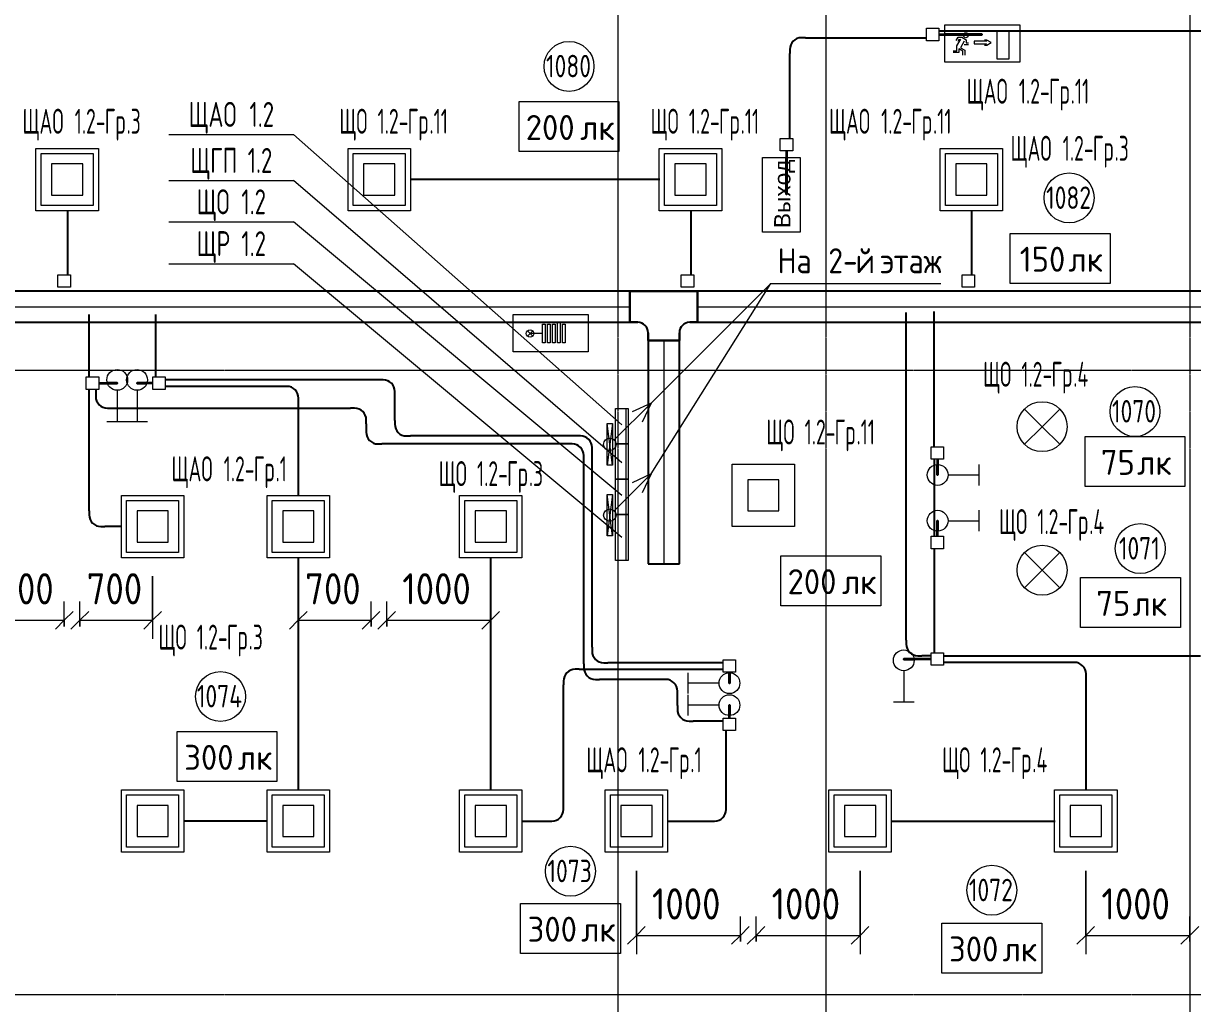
# Model space of a CAD drawing. Header units: millimetres. Extents: x -4730 to 98194, y -4296 to 93388.
# Drawn here: x 27787 to 39027, y 36915 to 46336 of the extents above; entities that cross this region are included whole.
import ezdxf

# ---------------------------------------------------------------- set-up
doc = ezdxf.new("R2010")
doc.units = ezdxf.units.MM
doc.linetypes.add('Линия сетки', pattern=[22.225, 12.7, -3.175, 3.175, -3.175])
for name, color, linetype, lineweight, true_color in [('Кабельные лотки', 5, 'Continuous', 25, 0x0000ff), ('Короба', 7, 'Continuous', 25, 0x008000), ('Соединительные детали кабельных лотков', 5, 'Continuous', 25, 0x0000ff), ('Соединительные детали коробов', 7, 'Continuous', 25, 0x008000), ('Типовые аннотации', 5, 'Continuous', 18, 0x0000ff), ('Уклон', 7, 'Continuous', 18, 0x007f00)]:
    doc.layers.add(name, color=color, linetype=linetype, lineweight=lineweight, true_color=true_color)
for name, color, linetype, lineweight in [('Марки помещений', 7, 'Continuous', 9), ('Марки силовых электроприборов', 7, 'Continuous', 9), ('Марки электрооборудования', 7, 'Continuous', 9), ('Осевая линия', 7, 'Continuous', 18), ('Оси', 7, 'Continuous', 9), ('Провода', 7, 'Continuous', 35), ('Размеры', 7, 'Continuous', 9), ('Размеры-120', 7, 'Continuous', 9), ('Текстовые примечания', 7, 'Continuous', 9), ('Тонкие линии', 7, 'Continuous', 9)]:
    doc.layers.add(name, color=color, linetype=linetype, lineweight=lineweight)
doc.styles.add('Arial', font='arial.ttf', dxfattribs={"height": 156})
doc.styles.add('GOST Common', font='GOST_Common.ttf', dxfattribs={"width": 0.6, "height": 240})
doc.styles.add('GOST Common_1', font='GOST_Common.ttf', dxfattribs={"width": 0.9, "height": 300})
doc.styles.add('GOST Common_2', font='GOST_Common.ttf', dxfattribs={"height": 240})
doc.styles.add('GOST Common_3', font='GOST_Common.ttf', dxfattribs={"width": 0.8, "height": 216})
doc.styles.add('GOST Common_4', font='GOST_Common.ttf', dxfattribs={"width": 0.7, "height": 240})
doc.styles.add('GOST Common_5', font='GOST_Common.ttf', dxfattribs={"width": 0.9, "height": 240})
doc.dimstyles.new('ADSK_Проверочный', dxfattribs={"dimscale": 304.8, "dimtxt": 301.714499, "dimasz": 0.556693, "dimexe": 0.590551, "dimexo": 0.590551, "dimgap": 0.19685, "dimtad": 1, "dimdec": 3, "dimrnd": 0.001, "dimdsep": 46, "dimtxsty": 'GOST Common_1', "dimblk1": 'OBLIQUE', "dimblk2": 'OBLIQUE', "dimsah": 1, "dimcen": 0.09, "dimazin": 0, "dimtfac": 1, "dimtdec": 4, "dimtix": 1, "dimtmove": 0, "dimatfit": 3, "dimfxl": 1, "dimtvp": 1, "dimtolj": 1, "dimtzin": 0, "dimarcsym": 2})

# ---------------------------------------------------------------- blocks, each defined once
blk = doc.blocks.new('M_Горизонтальный тройник для канального - Радиус 100 мм-2474834-1-й этаж')
at = {"layer": 'Соединительные детали кабельных лотков'}
for p, q in [((325, 150), (-325, 150)), ((-325, 150), (-325, -150)), ((-325, -150), (-325, 150)), ((-325, 150), (325, 150)), ((-325, 150), (-325, 150)), ((325, -150), (325, 150)), ((325, 150), (325, -150)), ((325, 150), (325, 150)), ((-325, -150), (-250, -150)), ((-250, -150), (-325, -150)), ((-325, -150), (-325, -150)), ((250, -150), (325, -150)), ((325, -150), (250, -150)), ((325, -150), (325, -150)), ((-150, -250), (-150, -325)), ((-150, -325), (-150, -250)), ((-150, -325), (150, -325)), ((150, -325), (-150, -325)), ((-150, -325), (-150, -325)), ((150, -325), (150, -250)), ((150, -250), (150, -325)), ((150, -325), (150, -325))]:
    blk.add_line(p, q, dxfattribs=at)
for centre, start, end in [((-250, -250), 0, 90), ((-250, -250), 0, 90), ((250, -250), 90, 180), ((250, -250), 90, 180)]:
    blk.add_arc(centre, 100, start, end, dxfattribs=at)
blk = doc.blocks.new('M_Короб_ отвод - Плоский торец - ПВХ - Стандартная-2386742-1-й этаж')
at = {"layer": 'Соединительные детали коробов'}
for p, q in [((0, 111.95), (0, 150.05)), ((-150.05, 0), (-111.95, 0))]:
    blk.add_line(p, q, dxfattribs=at)
blk.add_arc((-111.95, 111.95), 111.95, 270, 0, dxfattribs=at)
blk = doc.blocks.new('ADSK_Марка_Помещение_1_ГОСТ21-501-2011 - Номер-85995-1-й этаж')
at = {"layer": 'Марки помещений'}
blk.add_circle((0, 0), 2, dxfattribs=at)
blk = doc.blocks.new('DIMBLOCK159-1-й этаж')
at = {"layer": 'Размеры-120'}
for p, q in [((27480, 41023), (27480, 40420)), ((27480, 40600), (27480, 41023)), ((28180, 40540), (28180, 40780)), ((27480, 40600), (27395, 40515)), ((27480, 40600), (27565, 40685)), ((27480, 40600), (28180, 40600)), ((28180, 40600), (28095, 40515)), ((28180, 40600), (28265, 40685)), ((28180, 40600), (28180, 40540))]:
    blk.add_line(p, q, dxfattribs=at)
at = {"layer": 'Размеры-120', "color": 0, "insert": (27546, 41052), "char_height": 300, "width": 681.16, "attachment_point": 1, "line_spacing_factor": 1.022761, "style": 'GOST Common_1'}
blk.add_mtext('700', dxfattribs=at)
blk = doc.blocks.new('_Oblique')
at = {"color": 0, "linetype": 'ByBlock', "lineweight": -2}
blk.add_line((-0.5, -0.5), (0.5, 0.5), dxfattribs=at)
blk = doc.blocks.new('DIMBLOCK160-1-й этаж')
at = {"layer": 'Размеры-120'}
for p, q in [((29030, 41023), (29030, 40420)), ((29030, 40600), (29030, 41023)), ((28330, 40540), (28330, 40780)), ((28330, 40600), (28245, 40515)), ((28330, 40600), (28415, 40685)), ((28330, 40600), (29030, 40600)), ((28330, 40600), (28330, 40540)), ((29030, 40600), (28945, 40515)), ((29030, 40600), (29115, 40685))]:
    blk.add_line(p, q, dxfattribs=at)
at = {"layer": 'Размеры-120', "color": 0, "insert": (28396, 41052), "char_height": 300, "width": 681.16, "attachment_point": 1, "line_spacing_factor": 1.022761, "style": 'GOST Common_1'}
blk.add_mtext('700', dxfattribs=at)
blk = doc.blocks.new('DIMBLOCK161-1-й этаж')
at = {"layer": 'Размеры-120'}
for p, q in [((30430, 41023), (30430, 40420)), ((30430, 40600), (30430, 41023)), ((31130, 40540), (31130, 40780)), ((30430, 40600), (30345, 40515)), ((30430, 40600), (30515, 40685)), ((30430, 40600), (31130, 40600)), ((31130, 40600), (31045, 40515)), ((31130, 40600), (31215, 40685)), ((31130, 40600), (31130, 40540))]:
    blk.add_line(p, q, dxfattribs=at)
at = {"layer": 'Размеры-120', "color": 0, "insert": (30496, 41052), "char_height": 300, "width": 681.16, "attachment_point": 1, "line_spacing_factor": 1.022761, "style": 'GOST Common_1'}
blk.add_mtext('700', dxfattribs=at)
blk = doc.blocks.new('DIMBLOCK162-1-й этаж')
at = {"layer": 'Размеры-120'}
for p, q in [((32280, 41023), (32280, 40420)), ((32280, 40600), (32280, 41023)), ((31280, 40540), (31280, 40780)), ((31280, 40600), (31195, 40515)), ((31280, 40600), (31365, 40685)), ((31280, 40600), (32280, 40600)), ((31280, 40600), (31280, 40540)), ((32280, 40600), (32195, 40515)), ((32280, 40600), (32365, 40685))]:
    blk.add_line(p, q, dxfattribs=at)
at = {"layer": 'Размеры-120', "color": 0, "insert": (31430, 41052), "char_height": 300, "width": 840.71, "attachment_point": 1, "line_spacing_factor": 1.022761, "style": 'GOST Common_1'}
blk.add_mtext('1000', dxfattribs=at)
blk = doc.blocks.new('DIMBLOCK163-1-й этаж')
at = {"layer": 'Размеры-120'}
for p, q in [((33680, 38192), (33680, 37391)), ((33680, 37571), (33680, 38192)), ((33680, 37571), (33765, 37656)), ((34680, 37511), (34680, 37751)), ((34680, 37571), (34765, 37656)), ((33680, 37571), (33595, 37486)), ((33680, 37571), (34680, 37571)), ((34680, 37571), (34595, 37486)), ((34680, 37571), (34680, 37511))]:
    blk.add_line(p, q, dxfattribs=at)
at = {"layer": 'Размеры-120', "color": 0, "insert": (33830, 38023), "char_height": 300, "width": 840.71, "attachment_point": 1, "line_spacing_factor": 1.022761, "style": 'GOST Common_1'}
blk.add_mtext('1000', dxfattribs=at)
blk = doc.blocks.new('DIMBLOCK164-1-й этаж')
at = {"layer": 'Размеры-120'}
for p, q in [((35830, 38192), (35830, 37391)), ((35830, 37571), (35830, 38192)), ((34830, 37511), (34830, 37751)), ((34830, 37571), (34915, 37656)), ((35830, 37571), (35915, 37656)), ((34830, 37571), (34745, 37486)), ((34830, 37571), (35830, 37571)), ((34830, 37571), (34830, 37511)), ((35830, 37571), (35745, 37486))]:
    blk.add_line(p, q, dxfattribs=at)
at = {"layer": 'Размеры-120', "color": 0, "insert": (34980, 38023), "char_height": 300, "width": 840.71, "attachment_point": 1, "line_spacing_factor": 1.022761, "style": 'GOST Common_1'}
blk.add_mtext('1000', dxfattribs=at)
blk = doc.blocks.new('DIMBLOCK165-1-й этаж')
at = {"layer": 'Размеры-120'}
for p, q in [((38000, 38192), (38000, 37391)), ((38000, 37571), (38000, 38192)), ((38000, 37571), (38085, 37656)), ((39000, 37511), (39000, 37751)), ((39000, 37571), (39085, 37656)), ((38000, 37571), (37915, 37486)), ((38000, 37571), (39000, 37571)), ((39000, 37571), (38915, 37486)), ((39000, 37571), (39000, 37511))]:
    blk.add_line(p, q, dxfattribs=at)
at = {"layer": 'Размеры-120', "color": 0, "insert": (38150, 38023), "char_height": 300, "width": 840.71, "attachment_point": 1, "line_spacing_factor": 1.022761, "style": 'GOST Common_1'}
blk.add_mtext('1000', dxfattribs=at)
blk = doc.blocks.new('Марка электрооборудования с выноской - Марка электрооборудования с выноской-2902873-1-й этаж')
at = {"layer": 'Марки электрооборудования'}
blk.add_line((-5, 0), (5, 0), dxfattribs=at)
blk = doc.blocks.new('Морка помещения_освещённость_ - Морка помещения_освещённость_-1484368-1-й этаж')
at = {"layer": 'Марки помещений', "color": 190, "true_color": 0x8000ff}
for p, q in [((-4, 0), (-4, 4)), ((-4, 4), (4, 4)), ((4, 4), (4, 0)), ((4, 0), (-4, 0))]:
    blk.add_line(p, q, dxfattribs=at)

msp = doc.modelspace()

# ---------------------------------------------------------------- linework, layer by layer
at = {"layer": 'Кабельные лотки'}
for p, q in [((33617.9607, 43763.1437), (6870.0021, 43763.1437)), ((33617.9607, 43463.1437), (33617.9607, 43763.1437)), ((34267.9607, 43463.1437), (34267.9607, 43763.1437)), ((42006.5722, 43763.1437), (34267.9607, 43763.1437)), ((6870.0021, 43463.1437), (33617.9607, 43463.1437)), ((34267.9607, 43463.1437), (42006.5722, 43463.1437)), ((33792.9607, 43288.1437), (34092.9607, 43288.1437)), ((33792.9607, 43288.1437), (33792.9607, 41143.1437)), ((34092.9607, 41143.1437), (34092.9607, 43288.1437)), ((33792.9607, 41143.1437), (34092.9607, 41143.1437))]:
    msp.add_line(p, q, dxfattribs=at)
at = {"layer": 'Короба'}
for p, q in [((35304.5261, 46198.1733), (36468.5746, 46198.1733)), ((39788.5746, 46261.1733), (36588.5746, 46261.1733)), ((35154.4761, 45230.4789), (35154.4761, 46048.1233)), ((33904.764, 44835), (31507.8443, 44835)), ((28210.3444, 44537.5), (28210.3444, 43919.8714)), ((34202.264, 44537.5), (34202.264, 43919.8714)), ((36902.264, 44537.5), (36902.264, 43919.8714)), ((28420.0671, 42938.4847), (28420.0671, 43538.4847)), ((29060.0671, 42938.4847), (29060.0671, 43538.4847)), ((36273.0412, 40407.9777), (36273.0412, 43557.9277)), ((36541.5412, 42266.4277), (36541.5412, 43566.4277)), ((31207.4196, 42909.9847), (29151.5671, 42909.9847)), ((30282.214, 42846.9847), (29151.5671, 42846.9847)), ((28420.0671, 41650.05), (28420.0671, 42818.4847)), ((28483.0671, 42818.4847), (28483.0671, 42788.5347)), ((31357.4696, 42520.7863), (31357.4696, 42759.9347)), ((28633.1171, 42638.4847), (30933.0171, 42638.4847)), ((30432.264, 41797.5), (30432.264, 42696.9347)), ((31083.0671, 42488.4347), (31083.0671, 42443.9984)), ((33024.1608, 42293.9484), (31233.1171, 42293.9484)), ((33104.1608, 42370.7363), (31507.5196, 42370.7363)), ((33254.2108, 40340.9707), (33254.2108, 42220.6863)), ((33174.2108, 40180.9707), (33174.2108, 42143.8984)), ((36541.5412, 42146.4277), (36541.5412, 41406.4277)), ((28734.764, 41500), (28570.1171, 41500)), ((36541.5412, 41286.4277), (36541.5412, 40286.4277)), ((30432.264, 38967.5), (30432.264, 41202.5)), ((32282.264, 38967.5), (32282.264, 41202.5)), ((36513.0412, 40257.9277), (36423.0912, 40257.9277)), ((36633.0412, 40257.9277), (39102.9912, 40257.9277)), ((33129.814, 40127.9207), (34514.2108, 40127.9207)), ((34514.2108, 40190.9207), (33404.2608, 40190.9207)), ((37852.214, 40194.9277), (36633.0412, 40194.9277)), ((33924.1608, 40030.9207), (33324.2608, 40030.9207)), ((38002.264, 38967.5), (38002.264, 40044.8777)), ((32979.764, 38820.05), (32979.764, 39977.8707)), ((34074.2108, 39780.9707), (34074.2108, 39880.8707)), ((34514.2108, 39630.9207), (34224.2608, 39630.9207)), ((34542.7108, 38820.05), (34542.7108, 39539.4207)), ((30134.764, 38670), (29329.764, 38670)), ((32579.764, 38670), (32829.714, 38670)), ((33979.764, 38670), (34392.6608, 38670)), ((36129.764, 38670), (37704.764, 38670))]:
    msp.add_line(p, q, dxfattribs=at)
at = {"layer": 'Марки электрооборудования'}
for p, q in [((33540, 42479.2167), (30384.8941, 45267.9351)), ((33540, 42112.3292), (30384.8941, 44825.7474)), ((33540, 41799.0115), (30384.8941, 44427.9351)), ((33540, 41395.1332), (30384.8941, 44025.7474))]:
    msp.add_line(p, q, dxfattribs=at)
at = {"layer": 'Осевая линия'}
for p, q in [((6870.0021, 43613.1437), (33617.9607, 43613.1437)), ((34267.9607, 43613.1437), (42006.5722, 43613.1437)), ((33942.9607, 43288.1437), (33942.9607, 41143.1437))]:
    msp.add_line(p, q, dxfattribs=at)
at = {"layer": 'Оси', "linetype": 'Линия сетки'}
for p, q in [((33500, 93388.3703), (33500, -3096.3487)), ((35500, 93388.3703), (35500, -3096.3487)), ((39000, 93388.3703), (39000, -3096.3487)), ((98194.2682, 43000), (-3530.0173, 43000)), ((98194.2682, 37000), (-3530.0173, 37000))]:
    msp.add_line(p, q, dxfattribs=at)
at = {"layer": 'Провода', "flags": 128}
for points in [[(36588.5746, 46229.6736), (37000, 46229.6754), (36645.0179, 46229.6754)], [(35122.9755, 45110.4789), (35122.9713, 44693.3579), (35122.9713, 45048.34)], [(28511.5671, 42878.4852), (28689.5949, 42878.4867), (28594.4789, 42878.4867)], [(29031.5671, 42878.4853), (28880, 42878.4867), (28975.116, 42878.4867)], [(36573.0398, 42146.4277), (36573.0364, 41995.9383), (36573.0364, 42095.9043)], [(36573.0398, 41406.4277), (36573.0364, 41555.9383), (36573.0364, 41455.9723)], [(36513.0412, 40226.4283), (36250, 40226.4298), (36349.2685, 40226.4298)], [(34574.2091, 40099.4207), (34574.206, 39995.0316), (34574.206, 40095.0315)], [(34574.2093, 39659.4207), (34574.206, 39783.7321), (34574.206, 39683.7323)]]:
    msp.add_lwpolyline(points, dxfattribs=at)
at = {"layer": 'Типовые аннотации', "color": 96, "true_color": 0x008000}
for p, q in [((36645.0179, 45961.7452), (36645.0179, 46321.7452)), ((36645.0179, 46321.7452), (37365.0179, 46321.7452)), ((37365.0179, 46321.7452), (37365.0179, 45961.7452)), ((36754.1286, 46170.8048), (36772.1286, 46201.9817)), ((36772.1286, 46201.9817), (36808.1286, 46201.9817)), ((36808.1286, 46201.9817), (36849.6978, 46177.9817)), ((37143.641, 46259.594), (37143.641, 45995.594)), ((37263.641, 46259.594), (37143.641, 46259.594)), ((37263.641, 45995.594), (37263.641, 46259.594)), ((36761.7363, 46121.6279), (36797.7363, 46183.9817)), ((36761.7363, 46073.6279), (36761.7363, 46121.6279)), ((36782.5209, 46183.9817), (36769.7171, 46161.8048)), ((36819.267, 46067.6279), (36779.7363, 46090.4509)), ((36779.7363, 46090.4509), (36779.7363, 46055.6279)), ((36831.6978, 46164.374), (36795.6978, 46102.0202)), ((36795.6978, 46102.0202), (36837.267, 46078.0202)), ((36873.6978, 46129.9817), (36831.6978, 46129.9817)), ((36849.6978, 46177.9817), (36849.6978, 46147.9817)), ((36849.6978, 46147.9817), (36873.6978, 46147.9817)), ((37045.539, 46163.7977), (36925.539, 46163.7977)), ((36925.539, 46163.7977), (36925.539, 46139.7977)), ((36925.539, 46139.7977), (37045.539, 46139.7977)), ((37048.7544, 46175.7977), (37024.7544, 46175.7977)), ((37024.7544, 46175.7977), (37045.539, 46163.7977)), ((37045.539, 46139.7977), (37024.7544, 46127.7977)), ((37024.7544, 46127.7977), (37048.7544, 46127.7977)), ((37090.3236, 46151.7977), (37048.7544, 46175.7977)), ((37048.7544, 46127.7977), (37090.3236, 46151.7977)), ((36725.7363, 46073.6279), (36761.7363, 46073.6279)), ((36779.7363, 46055.6279), (36725.7363, 46055.6279)), ((36819.267, 46030.0202), (36819.267, 46067.6279)), ((36837.267, 46078.0202), (36837.267, 46030.0202)), ((37143.641, 45995.594), (37263.641, 45995.594)), ((37365.0179, 45961.7452), (36645.0179, 45961.7452)), ((34893.4672, 45048.34), (35253.4672, 45048.34)), ((34893.4672, 44328.34), (34893.4672, 45048.34)), ((35253.4672, 45048.34), (35253.4672, 44328.34)), ((35253.4672, 44328.34), (34893.4672, 44328.34))]:
    msp.add_line(p, q, dxfattribs=at)
at = {"layer": 'Типовые аннотации', "color": 1, "true_color": 0xff0000}
for p, q in [((36468.5746, 46289.6733), (36588.5746, 46289.6733)), ((36468.5746, 46169.6733), (36468.5746, 46289.6733)), ((36588.5746, 46289.6733), (36588.5746, 46169.6733)), ((36588.5746, 46169.6733), (36468.5746, 46169.6733)), ((35062.9761, 45230.4789), (35182.9761, 45230.4789)), ((35062.9761, 45110.4789), (35062.9761, 45230.4789)), ((35182.9761, 45230.4789), (35182.9761, 45110.4789)), ((27908.0805, 45135), (28508.0805, 45135)), ((27908.0805, 44535), (27908.0805, 45135)), ((27958.0805, 45085), (28458.0805, 45085)), ((27958.0805, 44585), (27958.0805, 45085)), ((28458.0805, 45085), (28458.0805, 44585)), ((28508.0805, 45135), (28508.0805, 44535)), ((35182.9761, 45110.4789), (35062.9761, 45110.4789)), ((36600, 45135), (37200, 45135)), ((36600, 44535), (36600, 45135)), ((36650, 45085), (37150, 45085)), ((36650, 44585), (36650, 45085)), ((37150, 45085), (37150, 44585)), ((37200, 45135), (37200, 44535)), ((28058.0805, 44985), (28058.0805, 44685)), ((28358.0805, 44985), (28058.0805, 44985)), ((28358.0805, 44685), (28358.0805, 44985)), ((36750, 44985), (36750, 44685)), ((37050, 44985), (36750, 44985)), ((37050, 44685), (37050, 44985)), ((28058.0805, 44685), (28358.0805, 44685)), ((36750, 44685), (37050, 44685)), ((28508.0805, 44535), (27908.0805, 44535)), ((28458.0805, 44585), (27958.0805, 44585)), ((37200, 44535), (36600, 44535)), ((37150, 44585), (36650, 44585)), ((28118.8444, 43919.8714), (28238.8444, 43919.8714)), ((28118.8444, 43799.8714), (28118.8444, 43919.8714)), ((28238.8444, 43919.8714), (28238.8444, 43799.8714)), ((36810.764, 43919.8714), (36930.764, 43919.8714)), ((36810.764, 43799.8714), (36810.764, 43919.8714)), ((36930.764, 43919.8714), (36930.764, 43799.8714)), ((28238.8444, 43799.8714), (28118.8444, 43799.8714)), ((36930.764, 43799.8714), (36810.764, 43799.8714)), ((32494.9821, 43178.2548), (32494.9821, 43538.2548)), ((32494.9821, 43538.2548), (33214.9821, 43538.2548)), ((33214.9821, 43538.2548), (33214.9821, 43178.2548)), ((32777.8665, 43445.1529), (32801.8665, 43445.1529)), ((32777.8665, 43265.1529), (32777.8665, 43445.1529)), ((32801.8665, 43445.1529), (32801.8665, 43265.1529)), ((32825.8665, 43445.1529), (32849.8665, 43445.1529)), ((32825.8665, 43265.1529), (32825.8665, 43445.1529)), ((32849.8665, 43445.1529), (32849.8665, 43265.1529)), ((32873.8665, 43445.1529), (32897.8665, 43445.1529)), ((32873.8665, 43265.1529), (32873.8665, 43445.1529)), ((32897.8665, 43445.1529), (32897.8665, 43265.1529)), ((32921.8665, 43469.1529), (32945.8665, 43469.1529)), ((32921.8665, 43265.1529), (32921.8665, 43469.1529)), ((32945.8665, 43469.1529), (32945.8665, 43265.1529)), ((32969.8665, 43445.1529), (32993.8665, 43445.1529)), ((32969.8665, 43265.1529), (32969.8665, 43445.1529)), ((32993.8665, 43445.1529), (32993.8665, 43265.1529)), ((32632.4107, 43380.6088), (32657.8665, 43355.1529)), ((32657.8665, 43355.1529), (32632.4107, 43329.6971)), ((32683.3224, 43380.6088), (32657.8665, 43355.1529)), ((32777.8665, 43355.1529), (32657.8665, 43355.1529)), ((32657.8665, 43355.1529), (32683.3224, 43329.6971)), ((33214.9821, 43178.2548), (32494.9821, 43178.2548)), ((32801.8665, 43265.1529), (32777.8665, 43265.1529)), ((32849.8665, 43265.1529), (32825.8665, 43265.1529)), ((32897.8665, 43265.1529), (32873.8665, 43265.1529)), ((32945.8665, 43265.1529), (32921.8665, 43265.1529)), ((32993.8665, 43265.1529), (32969.8665, 43265.1529)), ((28391.5671, 42938.4847), (28511.5671, 42938.4847)), ((28391.5671, 42818.4847), (28391.5671, 42938.4847)), ((28511.5671, 42938.4847), (28511.5671, 42818.4847)), ((28511.5671, 42818.4847), (28391.5671, 42818.4847)), ((28689.5949, 42809.3566), (28689.5949, 42509.3566)), ((28589.5949, 42509.3566), (28789.5949, 42509.3566)), ((28730, 41800), (29330, 41800)), ((28730, 41200), (28730, 41800)), ((28780, 41750), (29280, 41750)), ((28780, 41250), (28780, 41750)), ((29280, 41750), (29280, 41250)), ((29330, 41800), (29330, 41200)), ((28880, 41650), (28880, 41350)), ((29180, 41650), (28880, 41650)), ((29180, 41350), (29180, 41650)), ((29280, 41250), (28780, 41250)), ((28880, 41350), (29180, 41350)), ((29330, 41200), (28730, 41200)), ((34174.3567, 39883.7321), (34174.3567, 39683.7321)), ((34474.3567, 39783.7321), (34174.3567, 39783.7321)), ((34514.2108, 39659.4207), (34634.2108, 39659.4207)), ((34514.2108, 39539.4207), (34514.2108, 39659.4207)), ((34634.2108, 39659.4207), (34634.2108, 39539.4207)), ((34634.2108, 39539.4207), (34514.2108, 39539.4207)), ((33380, 38970), (33980, 38970)), ((33380, 38370), (33380, 38970)), ((33430, 38920), (33930, 38920)), ((33430, 38420), (33430, 38920)), ((33930, 38920), (33930, 38420)), ((33980, 38970), (33980, 38370)), ((33530, 38820), (33530, 38520)), ((33830, 38820), (33530, 38820)), ((33830, 38520), (33830, 38820)), ((33530, 38520), (33830, 38520)), ((33980, 38370), (33380, 38370)), ((33930, 38420), (33430, 38420))]:
    msp.add_line(p, q, dxfattribs=at)
at = {"layer": 'Типовые аннотации'}
for p, q in [((30908.0804, 45135), (31508.0804, 45135)), ((30908.0804, 44535), (30908.0804, 45135)), ((30958.0804, 45085), (31458.0804, 45085)), ((30958.0804, 44585), (30958.0804, 45085)), ((31458.0804, 45085), (31458.0804, 44585)), ((31508.0804, 45135), (31508.0804, 44535)), ((33900, 45135), (34500, 45135)), ((33900, 44535), (33900, 45135)), ((33950, 45085), (34450, 45085)), ((33950, 44585), (33950, 45085)), ((34450, 45085), (34450, 44585)), ((34500, 45135), (34500, 44535)), ((31058.0804, 44985), (31058.0804, 44685)), ((31358.0804, 44985), (31058.0804, 44985)), ((31358.0804, 44685), (31358.0804, 44985)), ((34050, 44985), (34050, 44685)), ((34350, 44985), (34050, 44985)), ((34350, 44685), (34350, 44985)), ((31058.0804, 44685), (31358.0804, 44685)), ((34050, 44685), (34350, 44685)), ((31508.0804, 44535), (30908.0804, 44535)), ((31458.0804, 44585), (30958.0804, 44585)), ((34500, 44535), (33900, 44535)), ((34450, 44585), (33950, 44585)), ((28880, 42809.3566), (28880, 42509.3566)), ((33480, 42295), (33480, 42635)), ((33480, 42635), (33600, 42635)), ((33580, 42635), (33580, 42295)), ((33600, 42635), (33600, 42295)), ((37580, 42460), (37410.2944, 42629.7056)), ((37580, 42460), (37749.7056, 42629.7056)), ((28780, 42509.3566), (28980, 42509.3566)), ((37580, 42460), (37410.2944, 42290.2944)), ((37580, 42460), (37749.7056, 42290.2944)), ((33600, 42295), (33480, 42295)), ((33480, 41955), (33480, 42295)), ((33480, 42295), (33600, 42295)), ((33580, 42295), (33580, 41955)), ((33600, 42295), (33600, 41955)), ((34600, 42100), (35200, 42100)), ((34600, 41500), (34600, 42100)), ((35200, 42100), (35200, 41500)), ((36975.6433, 41895.9383), (36975.6433, 42095.9383)), ((33480, 41615), (33480, 41955)), ((33480, 41955), (33600, 41955)), ((33600, 41955), (33480, 41955)), ((33580, 41955), (33580, 41615)), ((33600, 41955), (33600, 41615)), ((34750, 41950), (34750, 41650)), ((35050, 41950), (34750, 41950)), ((35050, 41650), (35050, 41950)), ((36675.6433, 41995.9383), (36975.6433, 41995.9383)), ((30130, 41800), (30730, 41800)), ((30130, 41200), (30130, 41800)), ((30180, 41750), (30680, 41750)), ((30180, 41250), (30180, 41750)), ((30680, 41750), (30680, 41250)), ((30730, 41800), (30730, 41200)), ((31980, 41800), (32580, 41800)), ((31980, 41200), (31980, 41800)), ((32030, 41750), (32530, 41750)), ((32030, 41250), (32030, 41750)), ((32530, 41750), (32530, 41250)), ((32580, 41800), (32580, 41200)), ((30280, 41650), (30280, 41350)), ((30580, 41650), (30280, 41650)), ((30580, 41350), (30580, 41650)), ((32130, 41650), (32130, 41350)), ((32430, 41650), (32130, 41650)), ((32430, 41350), (32430, 41650)), ((33600, 41615), (33480, 41615)), ((33480, 41175), (33480, 41615)), ((33480, 41615), (33600, 41615)), ((33580, 41615), (33580, 41175)), ((33600, 41615), (33600, 41175)), ((34750, 41650), (35050, 41650)), ((36975.6433, 41455.9383), (36975.6433, 41655.9383)), ((35200, 41500), (34600, 41500)), ((36675.6433, 41555.9383), (36975.6433, 41555.9383)), ((30680, 41250), (30180, 41250)), ((30280, 41350), (30580, 41350)), ((32530, 41250), (32030, 41250)), ((32130, 41350), (32430, 41350)), ((37580, 41080), (37410.2944, 41249.7056)), ((37580, 41080), (37749.7056, 41249.7056)), ((30730, 41200), (30130, 41200)), ((32580, 41200), (31980, 41200)), ((33600, 41175), (33480, 41175)), ((37580, 41080), (37410.2944, 40910.2944)), ((37580, 41080), (37749.7056, 40910.2944)), ((34174.3567, 40095.0316), (34174.3567, 39895.0316)), ((36250, 40114.3567), (36250, 39814.3567)), ((34474.3567, 39995.0316), (34174.3567, 39995.0316)), ((36150, 39814.3567), (36350, 39814.3567)), ((28730, 38970), (29330, 38970)), ((28730, 38370), (28730, 38970)), ((28780, 38920), (29280, 38920)), ((28780, 38420), (28780, 38920)), ((29280, 38920), (29280, 38420)), ((29330, 38970), (29330, 38370)), ((30130, 38970), (30730, 38970)), ((30130, 38370), (30130, 38970)), ((30180, 38920), (30680, 38920)), ((30180, 38420), (30180, 38920)), ((30680, 38920), (30680, 38420)), ((30730, 38970), (30730, 38370)), ((31980, 38970), (32580, 38970)), ((31980, 38370), (31980, 38970)), ((32030, 38920), (32530, 38920)), ((32030, 38420), (32030, 38920)), ((32530, 38920), (32530, 38420)), ((32580, 38970), (32580, 38370)), ((35530, 38970), (36130, 38970)), ((35530, 38370), (35530, 38970)), ((35580, 38920), (36080, 38920)), ((35580, 38420), (35580, 38920)), ((36080, 38920), (36080, 38420)), ((36130, 38970), (36130, 38370)), ((37700, 38970), (38300, 38970)), ((37700, 38370), (37700, 38970)), ((37750, 38920), (38250, 38920)), ((37750, 38420), (37750, 38920)), ((38250, 38920), (38250, 38420)), ((38300, 38970), (38300, 38370)), ((28880, 38820), (28880, 38520)), ((29180, 38820), (28880, 38820)), ((29180, 38520), (29180, 38820)), ((30280, 38820), (30280, 38520)), ((30580, 38820), (30280, 38820)), ((30580, 38520), (30580, 38820)), ((32130, 38820), (32130, 38520)), ((32430, 38820), (32130, 38820)), ((32430, 38520), (32430, 38820)), ((35680, 38820), (35680, 38520)), ((35980, 38820), (35680, 38820)), ((35980, 38520), (35980, 38820)), ((37850, 38820), (37850, 38520)), ((38150, 38820), (37850, 38820)), ((38150, 38520), (38150, 38820)), ((28880, 38520), (29180, 38520)), ((30280, 38520), (30580, 38520)), ((32130, 38520), (32430, 38520)), ((35680, 38520), (35980, 38520)), ((37850, 38520), (38150, 38520)), ((29330, 38370), (28730, 38370)), ((29280, 38420), (28780, 38420)), ((30730, 38370), (30130, 38370)), ((30680, 38420), (30180, 38420)), ((32580, 38370), (31980, 38370)), ((32530, 38420), (32030, 38420)), ((36130, 38370), (35530, 38370)), ((36080, 38420), (35580, 38420)), ((38300, 38370), (37700, 38370)), ((38250, 38420), (37750, 38420))]:
    msp.add_line(p, q, dxfattribs=at)
at = {"layer": 'Типовые аннотации', "color": 16, "true_color": 0x800000}
for p, q in [((34110.764, 43919.8714), (34230.764, 43919.8714)), ((34110.764, 43799.8714), (34110.764, 43919.8714)), ((34230.764, 43919.8714), (34230.764, 43799.8714)), ((34230.764, 43799.8714), (34110.764, 43799.8714))]:
    msp.add_line(p, q, dxfattribs=at)
at = {"layer": 'Типовые аннотации', "color": 7}
for p, q in [((29031.5671, 42938.4847), (29151.5671, 42938.4847)), ((29031.5671, 42818.4847), (29031.5671, 42938.4847)), ((29151.5671, 42938.4847), (29151.5671, 42818.4847)), ((29151.5671, 42818.4847), (29031.5671, 42818.4847)), ((36513.0412, 42266.4277), (36633.0412, 42266.4277)), ((36513.0412, 42146.4277), (36513.0412, 42266.4277)), ((36633.0412, 42266.4277), (36633.0412, 42146.4277)), ((36633.0412, 42146.4277), (36513.0412, 42146.4277)), ((36513.0412, 41406.4277), (36633.0412, 41406.4277)), ((36513.0412, 41286.4277), (36513.0412, 41406.4277)), ((36633.0412, 41406.4277), (36633.0412, 41286.4277)), ((36633.0412, 41286.4277), (36513.0412, 41286.4277)), ((36513.0412, 40286.4277), (36633.0412, 40286.4277)), ((36513.0412, 40166.4277), (36513.0412, 40286.4277)), ((36633.0412, 40286.4277), (36633.0412, 40166.4277)), ((34514.2108, 40219.4207), (34634.2108, 40219.4207)), ((34514.2108, 40099.4207), (34514.2108, 40219.4207)), ((34634.2108, 40219.4207), (34634.2108, 40099.4207)), ((36633.0412, 40166.4277), (36513.0412, 40166.4277)), ((34634.2108, 40099.4207), (34514.2108, 40099.4207))]:
    msp.add_line(p, q, dxfattribs=at)
at = {"layer": 'Типовые аннотации', "color": 96, "true_color": 0x008000}
msp.add_circle((36847.6951, 46222.5129), 24, dxfattribs=at)
at = {"layer": 'Типовые аннотации', "color": 1, "true_color": 0xff0000}
for centre, radius in [((32657.8665, 43355.1529), 36), ((28689.5949, 42909.3566), 100), ((34574.3567, 39783.7321), 100)]:
    msp.add_circle(centre, radius, dxfattribs=at)
at = {"layer": 'Типовые аннотации'}
for centre, radius in [((28880, 42909.3566), 100), ((37580, 42460), 240), ((36575.6433, 41995.9383), 100), ((36575.6433, 41555.9383), 100), ((37580, 41080), 240), ((36250, 40214.3567), 100), ((34574.3567, 39995.0316), 100)]:
    msp.add_circle(centre, radius, dxfattribs=at)
at = {"layer": 'Тонкие линии'}
for p, q in [((33820.4776, 42685.5957), (34971.8693, 43836.9873)), ((33820.4776, 42005.5957), (34971.8693, 43836.9873)), ((34971.8693, 43836.9873), (36607.235, 43836.9873)), ((33466.9243, 42332.0423), (33820.4776, 42685.5957)), ((33820.4776, 42685.5957), (33639.2161, 42601.072)), ((33820.4776, 42685.5957), (33735.954, 42504.3341)), ((33466.9243, 41652.0423), (33820.4776, 42005.5957)), ((33820.4776, 42005.5957), (33639.2161, 41921.072)), ((33820.4776, 42005.5957), (33735.954, 41824.3341))]:
    msp.add_line(p, q, dxfattribs=at)
for centre in [(33424.4978, 42289.6159), (33424.4978, 41609.6159)]:
    msp.add_circle(centre, 60, dxfattribs=at)
at = {"layer": 'Уклон'}
for p, q in [((33449.4978, 42089.6159), (33399.4978, 42489.6159)), ((33449.4978, 42489.6159), (33399.4978, 42089.6159)), ((33399.4978, 42489.6159), (33449.4978, 42489.6159)), ((33399.4978, 42089.6159), (33399.4978, 42489.6159)), ((33449.4978, 42489.6159), (33449.4978, 42089.6159)), ((33449.4978, 42089.6159), (33399.4978, 42089.6159)), ((33449.4978, 41409.6159), (33399.4978, 41809.6159)), ((33449.4978, 41809.6159), (33399.4978, 41409.6159)), ((33399.4978, 41809.6159), (33449.4978, 41809.6159)), ((33399.4978, 41409.6159), (33399.4978, 41809.6159)), ((33449.4978, 41809.6159), (33449.4978, 41409.6159)), ((33449.4978, 41409.6159), (33399.4978, 41409.6159))]:
    msp.add_line(p, q, dxfattribs=at)

# ---------------------------------------------------------------- block references
at = {"layer": 'Марки помещений', "xscale": 120, "yscale": 120, "zscale": 120}
for p in [(33032.2423, 45922.9132), (37839.3099, 44658.1301), (38472.7552, 42605.1743), (38523.2454, 41288.0451), (29682.7852, 39866.9082), (33045.9078, 38186.8047), (37096.8327, 38004.1377)]:
    msp.add_blockref('ADSK_Марка_Помещение_1_ГОСТ21-501-2011 - Номер-85995-1-й этаж', p, dxfattribs=at)
at = {"layer": 'Марки помещений', "color": 190, "true_color": 0x8000ff, "xscale": 120, "yscale": 120, "zscale": 120}
for p in [(33032.2423, 45103.859), (37752.7552, 43837.46), (38472.7552, 41885.1743), (35549.0385, 40738.4215), (38429.3683, 40529.8751), (29744.8614, 39049.7666), (33045.9078, 37398.156), (37096.8327, 37208.5049)]:
    msp.add_blockref('Морка помещения_освещённость_ - Морка помещения_освещённость_-1484368-1-й этаж', p, dxfattribs=at)
at = {"layer": 'Марки электрооборудования', "xscale": 120, "yscale": 120, "zscale": 120}
for p in [(29784.8941, 45267.9351), (29784.8941, 44825.7474), (29784.8941, 44427.9351), (29784.8941, 44025.7474)]:
    msp.add_blockref('Марка электрооборудования с выноской - Марка электрооборудования с выноской-2902873-1-й этаж', p, dxfattribs=at)
at = {"layer": 'Соединительные детали кабельных лотков'}
msp.add_blockref('M_Горизонтальный тройник для канального - Радиус 100 мм-2474834-1-й этаж', (33942.9607, 43613.1437), dxfattribs=at)
msp.add_blockref('M_Горизонтальный тройник для канального - Радиус 100 мм-2474834-1-й этаж', (33942.9607, 43613.1437), dxfattribs=at)
at = {"layer": 'Соединительные детали коробов'}
for p, rotation in [((35154.4761, 46198.1733), 180), ((30432.264, 42846.9847), 90), ((31357.4696, 42909.9847), 90), ((28483.0671, 42638.4847), 270), ((31083.0671, 42638.4847), 90), ((31357.4696, 42370.7363), 270), ((31083.0671, 42293.9484), 270), ((33174.2108, 42293.9484), 90), ((33254.2108, 42370.7363), 90), ((28420.0671, 41500), 270), ((36273.0412, 40257.9277), 270), ((33254.2108, 40190.9207), 270), ((32979.764, 40127.9207), 180), ((33174.2108, 40030.9207), 270), ((38002.264, 40194.9277), 90), ((34074.2108, 40030.9207), 90), ((34074.2108, 39630.9207), 270)]:
    msp.add_blockref('M_Короб_ отвод - Плоский торец - ПВХ - Стандартная-2386742-1-й этаж', p, dxfattribs=dict(at, rotation=rotation))
for p in [(32979.764, 38670), (34542.7108, 38670)]:
    msp.add_blockref('M_Короб_ отвод - Плоский торец - ПВХ - Стандартная-2386742-1-й этаж', p, dxfattribs=at)

# ---------------------------------------------------------------- texts
at = {"layer": 'Марки помещений', "char_height": 216, "attachment_point": 1, "style": 'GOST Common_3'}
for s, insert, width in [('1080', (32811.1263, 46033.7004), 546.4302), ('1082', (37618.194, 44768.9173), 546.4302), ('1070', (38251.6393, 42715.9615), 546.4302), ('1071', (38317.9694, 41398.8323), 507.9492), ('1074', (29454.9492, 39977.6954), 561.8226), ('1073', (32824.7918, 38297.5919), 546.4302), ('1072', (36875.7167, 38114.9249), 546.4302)]:
    msp.add_mtext(s, dxfattribs=dict(at, insert=insert, width=width))
at = {"layer": 'Марки помещений', "color": 190, "true_color": 0x8000ff, "char_height": 240, "attachment_point": 1, "style": 'GOST Common_2'}
for s, insert, width in [('200', (32616.1584, 45455.571), 634.9365), ('лк', (33140.0334, 45455.571), 413.67075), ('150', (37364.8713, 44189.1719), 567.59475), ('лк', (37833.1838, 44189.1719), 413.67075), ('75', (38144.2713, 42236.8863), 423.291), ('лк', (38493.5213, 42236.8863), 413.67075), ('200', (35132.9546, 41090.1335), 634.9365), ('лк', (35656.8296, 41090.1335), 413.67075), ('75', (38100.8844, 40881.5871), 423.291), ('лк', (38450.1344, 40881.5871), 413.67075), ('300', (29332.9775, 39401.4785), 625.31625), ('лк', (29848.915, 39401.4785), 413.67075), ('300', (32634.0239, 37749.868), 625.31625), ('лк', (33149.9614, 37749.868), 413.67075), ('300', (36684.9488, 37560.2168), 625.31625), ('лк', (37200.8863, 37560.2168), 413.67075)]:
    msp.add_mtext(s, dxfattribs=dict(at, insert=insert, width=width))
at = {"layer": 'Марки силовых электроприборов', "char_height": 240, "attachment_point": 1, "style": 'GOST Common'}
for s, insert, width in [('ЩАО', (36854.6059, 45803.7922), 502.17705), (' 1.2-', (37268.9434, 45803.7922), 455.99985), ('Гр', (37645.1809, 45803.7922), 253.9746), ('.11', (37854.7309, 45803.7922), 225.11385), ('ЩАО', (27778.6058, 45515.1824), 502.17705), (' 1.2-', (28192.9433, 45515.1824), 455.99985), ('Гр', (28569.1808, 45515.1824), 253.9746), ('.3', (28778.7308, 45515.1824), 173.1645), ('ЩО', (30823.6057, 45515.1824), 340.55685), (' 1.2-', (31104.5932, 45515.1824), 455.99985), ('Гр', (31480.8307, 45515.1824), 253.9746), ('.11', (31690.3807, 45515.1824), 225.11385), ('ЩО', (33815.5253, 45515.1824), 340.55685), (' 1.2-', (34096.5128, 45515.1824), 455.99985), ('Гр', (34472.7503, 45515.1824), 253.9746), ('.11', (34682.3003, 45515.1824), 225.11385), ('ЩАО', (35531.365, 45515.1824), 502.17705), (' 1.2-', (35945.7025, 45515.1824), 455.99985), ('Гр', (36321.94, 45515.1824), 253.9746), ('.11', (36531.49, 45515.1824), 225.11385), ('ЩАО', (37276.2619, 45255.1517), 502.17705), (' 1.2-', (37690.5994, 45255.1517), 455.99985), ('Гр', (38066.8369, 45255.1517), 253.9746), ('.3', (38276.3869, 45255.1517), 173.1645), ('ЩО', (37012.2859, 43083.6739), 340.55685), (' 1.2-', (37293.2734, 43083.6739), 455.99985), ('Гр', (37669.5109, 43083.6739), 253.9746), ('.4', (37879.0609, 43083.6739), 196.2531), ('ЩО', (34928.6321, 42528.753), 340.55685), (' 1.2-', (35209.6196, 42528.753), 455.99985), ('Гр', (35585.8571, 42528.753), 253.9746), ('.11', (35795.4071, 42528.753), 225.11385), ('ЩАО', (29210.8141, 42174.5747), 502.17705), (' 1.2-', (29625.1516, 42174.5747), 455.99985), ('Гр', (30001.3891, 42174.5747), 253.9746), ('.1', (30210.9391, 42174.5747), 138.5316), ('ЩО', (31779.2474, 42128.5522), 340.55685), (' 1.2-', (32060.2349, 42128.5522), 455.99985), ('Гр', (32436.4724, 42128.5522), 253.9746), ('.3', (32646.0224, 42128.5522), 173.1645), ('ЩО', (37165.5346, 41667.3081), 340.55685), (' 1.2-', (37446.5221, 41667.3081), 455.99985), ('Гр', (37822.7596, 41667.3081), 253.9746), ('.4', (38032.3096, 41667.3081), 196.2531), ('ЩО', (29085.6939, 40557.6236), 340.55685), (' 1.2-', (29366.6814, 40557.6236), 455.99985), ('Гр', (29742.9189, 40557.6236), 253.9746), ('.3', (29952.4689, 40557.6236), 173.1645), ('ЩАО', (33198.5094, 39377.9553), 502.17705), (' 1.2-', (33612.8469, 39377.9553), 455.99985), ('Гр', (33989.0844, 39377.9553), 253.9746), ('.1', (34198.6344, 39377.9553), 138.5316), ('ЩО', (36618.8196, 39377.9553), 340.55685), (' 1.2-', (36899.8071, 39377.9553), 455.99985), ('Гр', (37276.0446, 39377.9553), 253.9746), ('.4', (37485.5946, 39377.9553), 196.2531)]:
    msp.add_mtext(s, dxfattribs=dict(at, insert=insert, width=width))
at = {"layer": 'Марки электрооборудования', "char_height": 240, "attachment_point": 1, "style": 'GOST Common_4'}
for s, insert, width in [('ЩАО', (29375.1939, 45581.1612), 585.873225), (' 1.2', (29858.5877, 45581.1612), 383.847975), ('ЩГП', (29391.5739, 45138.9736), 545.468175), (' 1.2', (29841.6302, 45138.9736), 383.847975), ('ЩО', (29452.8939, 44741.1612), 397.316325), (' 1.2', (29780.7127, 44741.1612), 383.847975), ('ЩР', (29452.8939, 44338.9736), 397.316325), (' 1.2', (29780.7127, 44338.9736), 383.847975)]:
    msp.add_mtext(s, dxfattribs=dict(at, insert=insert, width=width))
at = {"layer": 'Текстовые примечания', "char_height": 240, "attachment_point": 1, "style": 'GOST Common_5'}
for s, insert, width in [('На', (35037.1619, 44174.6259), 432.91125), (' 2-', (35394.3494, 44174.6259), 476.202375), ('\\fGOST Common|b0|i0|c204|p34|;\\W.9;й', (35787.2557, 44174.6259), 190.48095), ('\\fGOST Common|b0|i0|c204|p34|;\\W.9; ', (35944.4182, 44174.6259), 95.240475), ('этаж', (36022.9994, 44174.6259), 874.480725)]:
    msp.add_mtext(s, dxfattribs=dict(at, insert=insert, width=width))
at = {"layer": 'Типовые аннотации', "color": 96, "lineweight": 9, "true_color": 0x008000, "insert": (35004.3026, 44368.4829), "char_height": 156, "width": 769.62, "attachment_point": 1, "rotation": 90, "style": 'Arial'}
msp.add_mtext('Выход', dxfattribs=at)

# ---------------------------------------------------------------- dimensions: what is measured, and where the dimension line sits
at = {"layer": 'Размеры'}
for base, p1, p2, override, picture, middle in [((28180, 40599.9771), (27480, 41202.5), (28180, 40719.959), {"dimpost": '<>', "dimfxl": 850.203425}, 'DIMBLOCK159-1-й этаж', (27830, 40809.9771)), ((29030, 40599.9771), (28330, 40719.959), (29030, 41202.5), {"dimpost": '<>', "dimfxl": 850.203425}, 'DIMBLOCK160-1-й этаж', (28680, 40809.9771)), ((31130, 40599.9771), (30430, 41202.5), (31130, 40719.959), {"dimpost": '<>', "dimfxl": 850.203425}, 'DIMBLOCK161-1-й этаж', (30780, 40809.9771)), ((32280, 40599.9771), (31280, 40719.959), (32280, 41202.5), {"dimpost": '<>', "dimfxl": 1110.335924}, 'DIMBLOCK162-1-й этаж', (31780, 40809.9771)), ((34680, 37570.9683), (33680, 38372.5), (34680, 37690.9502), {"dimpost": '<>', "dimfxl": 1210.169454}, 'DIMBLOCK163-1-й этаж', (34180, 37780.9683)), ((35830, 37570.9683), (34830, 37690.9502), (35830, 38372.5), {"dimpost": '<>', "dimfxl": 1210.169454}, 'DIMBLOCK164-1-й этаж', (35330, 37780.9683)), ((39000, 37570.9683), (38000, 38372.5), (39000, 37690.9502), {"dimpost": '<>', "dimfxl": 1210.169454}, 'DIMBLOCK165-1-й этаж', (38500, 37780.9683))]:
    dim = msp.add_linear_dim(base=base, p1=p1, p2=p2, dimstyle='ADSK_Проверочный', override=override, dxfattribs=at)
    dim.commit()
    dim.dimension.update_dxf_attribs({"geometry": picture, "text_midpoint": middle})

doc.saveas('drawing.dxf')
